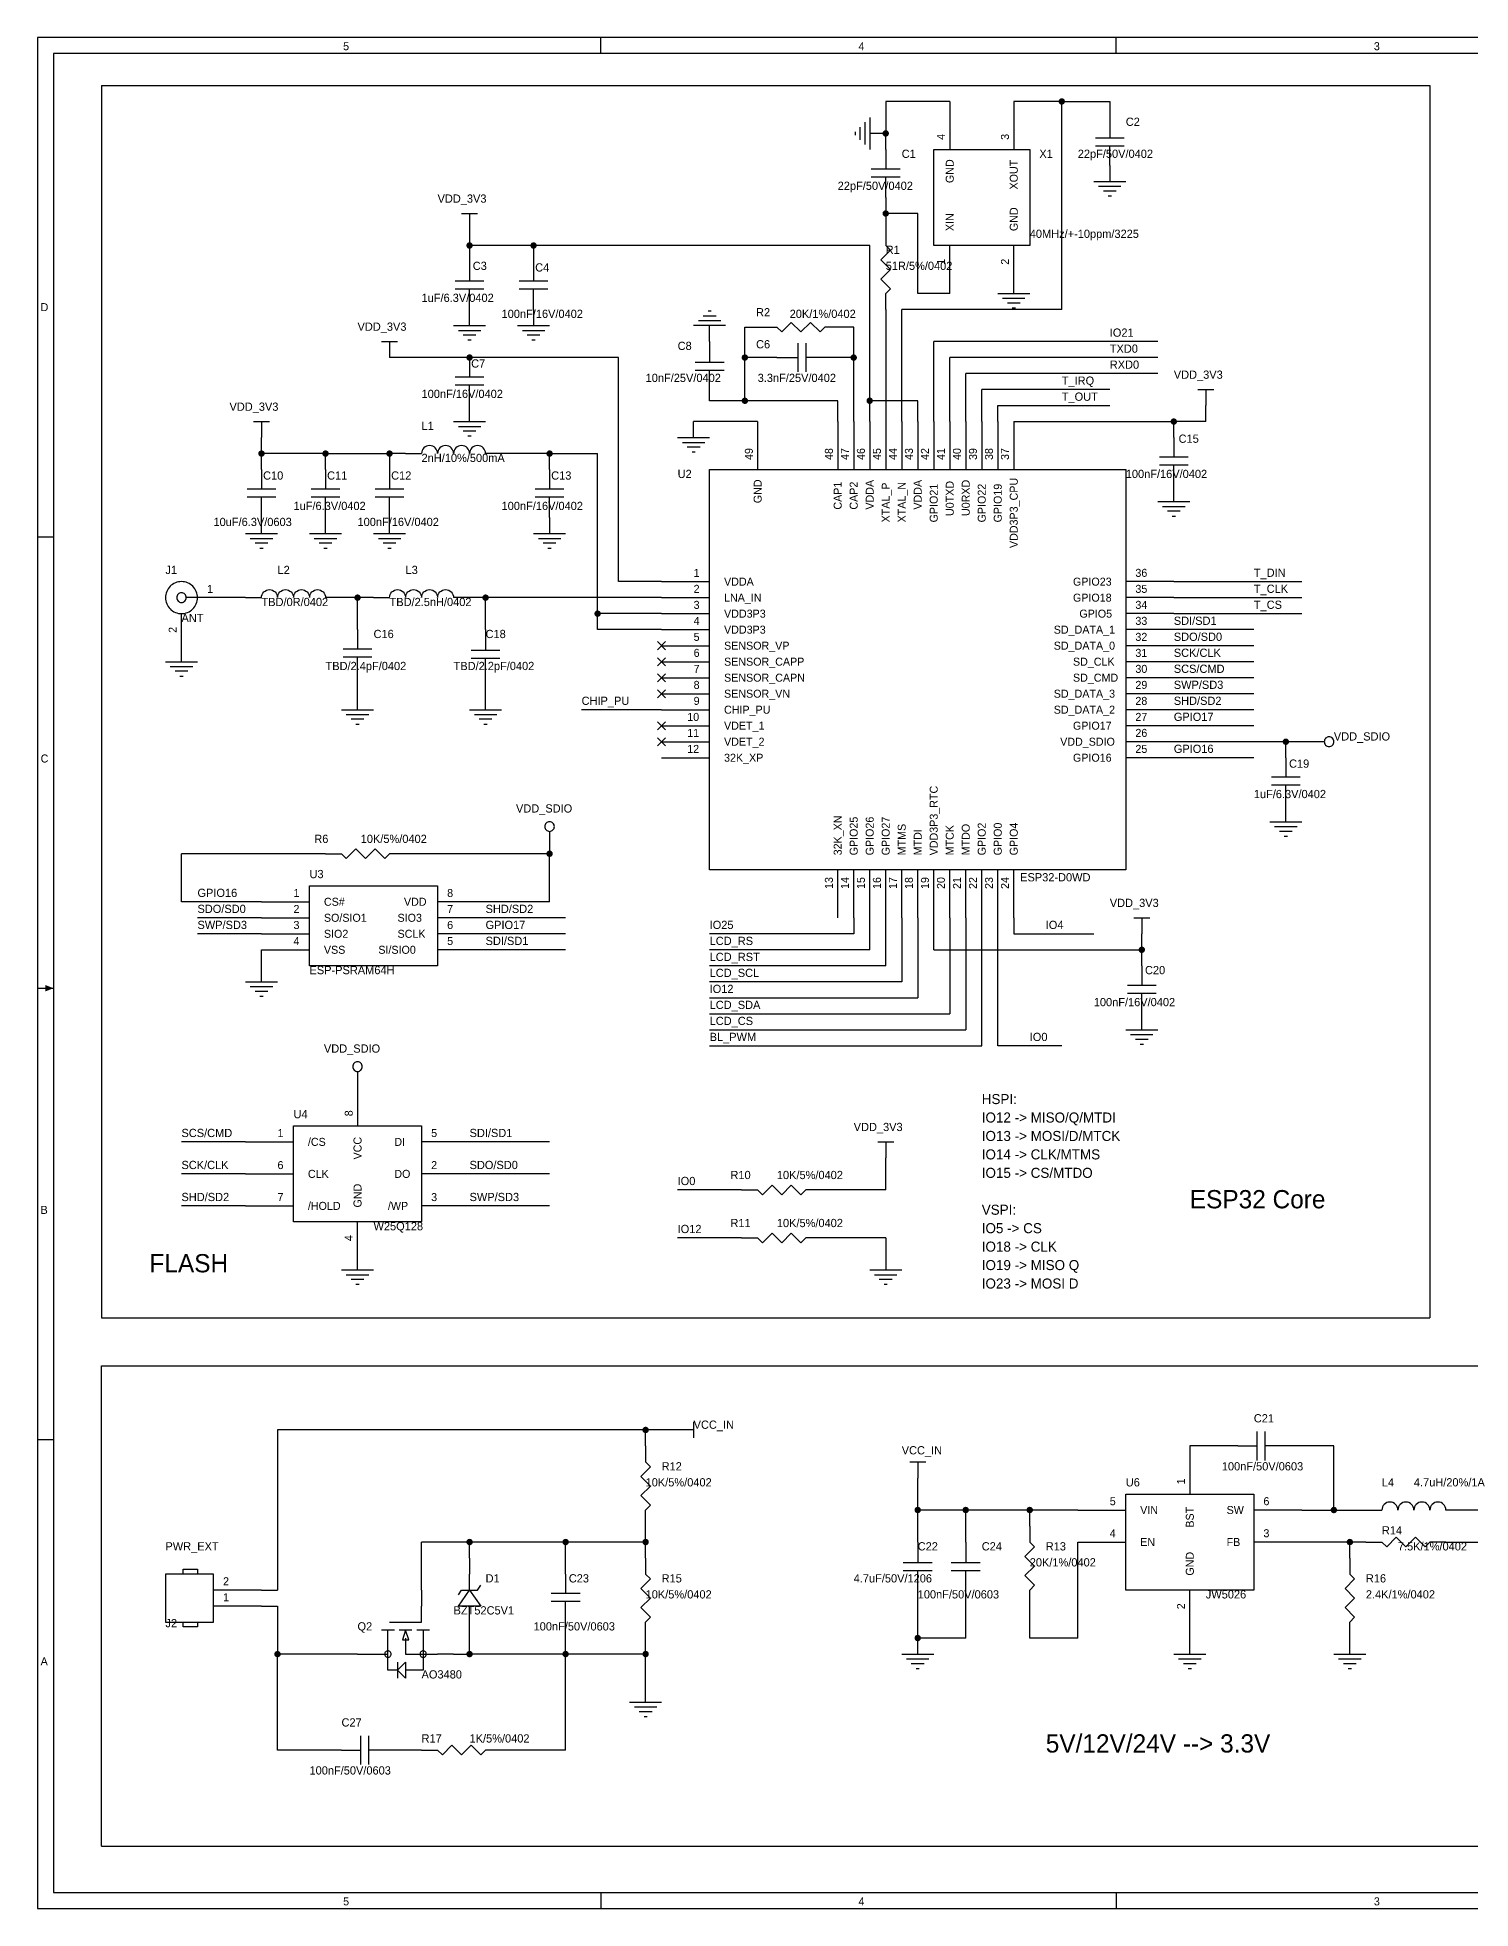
# Model space of a CAD drawing. Extents: x -3 to 417, y 3 to 299.
# Drawn here: x -2.5 to 224.9, y 2.5 to 299.5 of the extents above; entities that cross this region are included whole.
import ezdxf

# ---------------------------------------------------------------- set-up
doc = ezdxf.new("R2010")
doc.units = 0

msp = doc.modelspace()

# ---------------------------------------------------------------- linework, layer by layer
at = {"layer": 'COMMENTS'}
for points in [[(7.62, 291.846), (7.62, 96.266)], [(7.62, 291.846), (218.44, 291.846)], [(218.44, 291.846), (218.44, 96.266)], [(7.62, 96.266), (218.44, 96.266)], [(7.62, 88.646), (271.78, 88.646)], [(7.62, 12.446), (7.62, 88.646)], [(7.62, 12.446), (271.78, 12.446)]]:
    msp.add_lwpolyline(points, dxfattribs=at)
at = {"layer": 'PARTS'}
for p, q in [((142.24, 289.306), (142.24, 281.686)), ((152.4, 289.306), (152.4, 281.686)), ((167.64, 286.766), (167.64, 284.226)), ((132.08, 281.686), (132.08, 279.146)), ((167.64, 279.146), (167.64, 281.686)), ((132.08, 274.066), (132.08, 276.606)), ((132.08, 268.986), (132.08, 266.446)), ((142.24, 258.826), (142.24, 266.446)), ((152.4, 258.826), (152.4, 266.446)), ((66.04, 263.906), (66.04, 261.366)), ((76.2, 263.906), (76.2, 261.366)), ((66.04, 256.286), (66.04, 258.826)), ((76.2, 256.286), (76.2, 258.826)), ((132.08, 256.286), (132.08, 258.826)), ((112.268, 253.492), (114.808, 253.492)), ((124.968, 253.492), (122.428, 253.492)), ((104.14, 251.206), (104.14, 248.666)), ((66.04, 248.666), (66.04, 246.126)), ((114.808, 248.666), (117.348, 248.666)), ((122.428, 248.666), (119.888, 248.666)), ((66.04, 241.046), (66.04, 243.586)), ((104.14, 243.586), (104.14, 246.126)), ((111.76, 238.506), (111.76, 230.886)), ((124.46, 238.506), (124.46, 230.886)), ((127, 238.506), (127, 230.886)), ((129.54, 238.506), (129.54, 230.886)), ((132.08, 238.506), (132.08, 230.886)), ((134.62, 238.506), (134.62, 230.886)), ((137.16, 238.506), (137.16, 230.886)), ((139.7, 238.506), (139.7, 230.886)), ((142.24, 238.506), (142.24, 230.886)), ((144.78, 238.506), (144.78, 230.886)), ((147.32, 238.506), (147.32, 230.886)), ((149.86, 238.506), (149.86, 230.886)), ((152.4, 238.506), (152.4, 230.886)), ((177.8, 235.966), (177.8, 233.426)), ((55.88, 233.426), (58.42, 233.426)), ((71.12, 233.426), (68.58, 233.426)), ((33.02, 230.886), (33.02, 228.346)), ((43.18, 230.886), (43.18, 228.346)), ((53.34, 230.886), (53.34, 228.346)), ((78.74, 230.886), (78.74, 228.346)), ((177.8, 228.346), (177.8, 230.886)), ((33.02, 223.266), (33.02, 225.806)), ((43.18, 223.266), (43.18, 225.806)), ((53.34, 223.266), (53.34, 225.806)), ((78.74, 223.266), (78.74, 225.806)), ((96.52, 213.106), (104.14, 213.106)), ((177.8, 213.106), (170.18, 213.106)), ((20.32, 200.406), (20.32, 208.026)), ((25.4, 210.566), (22.86, 210.566)), ((30.48, 210.566), (33.02, 210.566)), ((45.72, 210.566), (43.18, 210.566)), ((50.8, 210.566), (53.34, 210.566)), ((66.04, 210.566), (63.5, 210.566)), ((96.52, 210.566), (104.14, 210.566)), ((96.52, 208.026), (104.14, 208.026)), ((177.8, 210.566), (170.18, 210.566)), ((177.8, 208.026), (170.18, 208.026)), ((48.26, 205.486), (48.26, 202.946)), ((68.58, 205.486), (68.58, 202.946)), ((96.52, 205.486), (104.14, 205.486)), ((177.8, 205.486), (170.18, 205.486)), ((95.885, 203.581), (97.155, 202.311)), ((97.155, 203.581), (95.885, 202.311)), ((96.52, 202.946), (104.14, 202.946)), ((177.8, 202.946), (170.18, 202.946)), ((48.26, 197.866), (48.26, 200.406)), ((68.58, 197.866), (68.58, 200.406)), ((95.885, 201.041), (97.155, 199.771)), ((97.155, 201.041), (95.885, 199.771)), ((96.52, 200.406), (104.14, 200.406)), ((177.8, 200.406), (170.18, 200.406)), ((95.885, 198.501), (97.155, 197.231)), ((97.155, 198.501), (95.885, 197.231)), ((96.52, 197.866), (104.14, 197.866)), ((177.8, 197.866), (170.18, 197.866)), ((95.885, 195.961), (97.155, 194.691)), ((97.155, 195.961), (95.885, 194.691)), ((96.52, 195.326), (104.14, 195.326)), ((177.8, 195.326), (170.18, 195.326)), ((95.885, 190.881), (97.155, 189.611)), ((97.155, 190.881), (95.885, 189.611)), ((96.52, 192.786), (104.14, 192.786)), ((96.52, 190.246), (104.14, 190.246)), ((177.8, 192.786), (170.18, 192.786)), ((177.8, 190.246), (170.18, 190.246)), ((95.885, 188.341), (97.155, 187.071)), ((97.155, 188.341), (95.885, 187.071)), ((96.52, 187.706), (104.14, 187.706)), ((177.8, 187.706), (170.18, 187.706)), ((96.52, 185.166), (104.14, 185.166)), ((177.8, 185.166), (170.18, 185.166)), ((195.58, 185.166), (195.58, 182.626)), ((195.58, 177.546), (195.58, 180.086)), ((43.18, 169.926), (45.72, 169.926)), ((55.88, 169.926), (53.34, 169.926)), ((124.46, 159.766), (124.46, 167.386)), ((127, 159.766), (127, 167.386)), ((129.54, 159.766), (129.54, 167.386)), ((132.08, 159.766), (132.08, 167.386)), ((134.62, 159.766), (134.62, 167.386)), ((137.16, 159.766), (137.16, 167.386)), ((139.7, 159.766), (139.7, 167.386)), ((142.24, 159.766), (142.24, 167.386)), ((144.78, 159.766), (144.78, 167.386)), ((147.32, 159.766), (147.32, 167.386)), ((149.86, 159.766), (149.86, 167.386)), ((152.4, 159.766), (152.4, 167.386)), ((33.02, 162.306), (40.64, 162.306)), ((68.58, 162.306), (60.96, 162.306)), ((33.02, 159.766), (40.64, 159.766)), ((68.58, 159.766), (60.96, 159.766)), ((33.02, 157.226), (40.64, 157.226)), ((33.02, 154.686), (40.64, 154.686)), ((68.58, 157.226), (60.96, 157.226)), ((68.58, 154.686), (60.96, 154.686)), ((172.72, 152.146), (172.72, 149.606)), ((172.72, 144.526), (172.72, 147.066)), ((48.26, 134.366), (48.26, 126.746)), ((30.48, 124.206), (38.1, 124.206)), ((66.04, 124.206), (58.42, 124.206)), ((30.48, 119.126), (38.1, 119.126)), ((66.04, 119.126), (58.42, 119.126)), ((109.22, 116.586), (111.76, 116.586)), ((121.92, 116.586), (119.38, 116.586)), ((30.48, 114.046), (38.1, 114.046)), ((66.04, 114.046), (58.42, 114.046)), ((48.26, 103.886), (48.26, 111.506)), ((109.22, 108.966), (111.76, 108.966)), ((121.92, 108.966), (119.38, 108.966)), ((93.98, 75.946), (93.98, 73.406)), ((180.34, 75.946), (180.34, 68.326)), ((187.96, 75.946), (190.5, 75.946)), ((195.58, 75.946), (193.04, 75.946)), ((93.98, 63.246), (93.98, 65.786)), ((162.56, 65.786), (170.18, 65.786)), ((198.12, 65.786), (190.5, 65.786)), ((208.28, 65.786), (210.82, 65.786)), ((223.52, 65.786), (220.98, 65.786)), ((154.94, 63.246), (154.94, 60.706)), ((137.16, 60.706), (137.16, 58.166)), ((144.78, 60.706), (144.78, 58.166)), ((162.56, 60.706), (170.18, 60.706)), ((198.12, 60.706), (190.5, 60.706)), ((208.28, 60.706), (210.82, 60.706)), ((220.98, 60.706), (218.44, 60.706)), ((66.04, 58.166), (66.04, 55.626)), ((93.98, 58.166), (93.98, 55.626)), ((205.74, 58.166), (205.74, 55.626)), ((81.28, 55.626), (81.28, 53.086)), ((137.16, 53.086), (137.16, 55.626)), ((144.78, 53.086), (144.78, 55.626)), ((33.02, 53.086), (25.4, 53.086)), ((33.02, 50.546), (25.4, 50.546)), ((58.42, 53.086), (58.42, 50.546)), ((81.28, 48.006), (81.28, 50.546)), ((154.94, 50.546), (154.94, 53.086)), ((180.34, 45.466), (180.34, 53.086)), ((66.04, 45.466), (66.04, 48.006)), ((93.98, 45.466), (93.98, 48.006)), ((205.74, 45.466), (205.74, 48.006)), ((48.26, 42.926), (50.8, 42.926)), ((63.5, 42.926), (60.96, 42.926)), ((45.72, 27.686), (48.26, 27.686)), ((53.34, 27.686), (50.8, 27.686)), ((58.42, 27.686), (60.96, 27.686)), ((71.12, 27.686), (68.58, 27.686))]:
    msp.add_line(p, q, dxfattribs=at)
for points in [[(128.016, 283.21), (128.016, 285.242)], [(128.778, 286.004), (128.778, 282.448)], [(129.54, 286.766), (129.54, 281.686)], [(127.254, 284.48), (127.254, 283.972)], [(169.926, 283.464), (165.354, 283.464)], [(169.926, 282.194), (165.354, 282.194)], [(167.64, 284.226), (167.64, 283.464)], [(167.64, 281.686), (167.64, 282.194)], [(132.08, 279.146), (132.08, 278.638)], [(129.794, 278.638), (134.366, 278.638)], [(129.794, 277.368), (134.366, 277.368)], [(132.08, 276.606), (132.08, 277.368)], [(165.1, 276.606), (170.18, 276.606)], [(165.862, 275.844), (169.418, 275.844)], [(168.656, 275.082), (166.624, 275.082)], [(167.386, 274.32), (167.894, 274.32)], [(64.77, 271.526), (67.31, 271.526)], [(66.04, 271.526), (66.04, 268.986)], [(132.842, 265.684), (131.318, 264.16)], [(132.08, 266.446), (132.842, 265.684)], [(66.04, 261.366), (66.04, 260.858)], [(76.2, 261.366), (76.2, 260.858)], [(131.318, 264.16), (132.842, 262.636)], [(132.842, 262.636), (131.318, 261.112)], [(63.754, 260.858), (68.326, 260.858)], [(63.754, 259.588), (68.326, 259.588)], [(66.04, 258.826), (66.04, 259.588)], [(73.914, 260.858), (78.486, 260.858)], [(73.914, 259.588), (78.486, 259.588)], [(76.2, 258.826), (76.2, 259.588)], [(131.318, 261.112), (132.842, 259.588)], [(132.842, 259.588), (132.08, 258.826)], [(149.86, 258.826), (154.94, 258.826)], [(104.394, 256.032), (103.886, 256.032)], [(150.622, 258.064), (154.178, 258.064)], [(153.416, 257.302), (151.384, 257.302)], [(152.146, 256.54), (152.654, 256.54)], [(63.5, 253.746), (68.58, 253.746)], [(64.262, 252.984), (67.818, 252.984)], [(73.66, 253.746), (78.74, 253.746)], [(74.422, 252.984), (77.978, 252.984)], [(106.68, 253.746), (101.6, 253.746)], [(105.918, 254.508), (102.362, 254.508)], [(103.124, 255.27), (105.156, 255.27)], [(115.57, 252.73), (114.808, 253.492)], [(117.094, 254.254), (115.57, 252.73)], [(118.618, 252.73), (117.094, 254.254)], [(120.142, 254.254), (118.618, 252.73)], [(121.666, 252.73), (120.142, 254.254)], [(122.428, 253.492), (121.666, 252.73)], [(52.07, 251.206), (54.61, 251.206)], [(53.34, 251.206), (53.34, 248.666)], [(67.056, 252.222), (65.024, 252.222)], [(65.786, 251.46), (66.294, 251.46)], [(77.216, 252.222), (75.184, 252.222)], [(75.946, 251.46), (76.454, 251.46)], [(118.11, 250.952), (118.11, 246.38)], [(119.38, 250.952), (119.38, 246.38)], [(106.426, 247.904), (101.854, 247.904)], [(106.426, 246.634), (101.854, 246.634)], [(104.14, 248.666), (104.14, 247.904)], [(104.14, 246.126), (104.14, 246.634)], [(117.348, 248.666), (118.11, 248.666)], [(119.888, 248.666), (119.38, 248.666)], [(63.754, 245.618), (68.326, 245.618)], [(63.754, 244.348), (68.326, 244.348)], [(66.04, 246.126), (66.04, 245.618)], [(66.04, 243.586), (66.04, 244.348)], [(181.61, 243.586), (184.15, 243.586)], [(182.88, 243.586), (182.88, 241.046)], [(31.75, 238.506), (34.29, 238.506)], [(33.02, 238.506), (33.02, 235.966)], [(63.5, 238.506), (68.58, 238.506)], [(64.262, 237.744), (67.818, 237.744)], [(67.056, 236.982), (65.024, 236.982)], [(65.786, 236.22), (66.294, 236.22)], [(99.06, 235.966), (104.14, 235.966)], [(99.822, 235.204), (103.378, 235.204)], [(102.616, 234.442), (100.584, 234.442)], [(101.346, 233.68), (101.854, 233.68)], [(175.514, 232.918), (180.086, 232.918)], [(175.514, 231.648), (180.086, 231.648)], [(177.8, 233.426), (177.8, 232.918)], [(177.8, 230.886), (177.8, 231.648)], [(30.734, 227.838), (35.306, 227.838)], [(30.734, 226.568), (35.306, 226.568)], [(33.02, 228.346), (33.02, 227.838)], [(33.02, 225.806), (33.02, 226.568)], [(40.894, 227.838), (45.466, 227.838)], [(40.894, 226.568), (45.466, 226.568)], [(43.18, 228.346), (43.18, 227.838)], [(43.18, 225.806), (43.18, 226.568)], [(51.054, 227.838), (55.626, 227.838)], [(51.054, 226.568), (55.626, 226.568)], [(53.34, 228.346), (53.34, 227.838)], [(53.34, 225.806), (53.34, 226.568)], [(76.454, 227.838), (81.026, 227.838)], [(76.454, 226.568), (81.026, 226.568)], [(78.74, 228.346), (78.74, 227.838)], [(78.74, 225.806), (78.74, 226.568)], [(175.26, 225.806), (180.34, 225.806)], [(176.022, 225.044), (179.578, 225.044)], [(178.816, 224.282), (176.784, 224.282)], [(177.546, 223.52), (178.054, 223.52)], [(30.48, 220.726), (35.56, 220.726)], [(31.242, 219.964), (34.798, 219.964)], [(40.64, 220.726), (45.72, 220.726)], [(41.402, 219.964), (44.958, 219.964)], [(50.8, 220.726), (55.88, 220.726)], [(51.562, 219.964), (55.118, 219.964)], [(76.2, 220.726), (81.28, 220.726)], [(76.962, 219.964), (80.518, 219.964)], [(34.036, 219.202), (32.004, 219.202)], [(32.766, 218.44), (33.274, 218.44)], [(44.196, 219.202), (42.164, 219.202)], [(42.926, 218.44), (43.434, 218.44)], [(54.356, 219.202), (52.324, 219.202)], [(53.086, 218.44), (53.594, 218.44)], [(79.756, 219.202), (77.724, 219.202)], [(78.486, 218.44), (78.994, 218.44)], [(22.86, 210.566), (21.082, 210.566)], [(45.974, 202.438), (50.546, 202.438)], [(48.26, 202.946), (48.26, 202.438)], [(70.866, 202.184), (66.294, 202.184)], [(68.58, 202.946), (68.58, 202.184)], [(17.78, 200.406), (22.86, 200.406)], [(18.542, 199.644), (22.098, 199.644)], [(45.974, 201.168), (50.546, 201.168)], [(48.26, 200.406), (48.26, 201.168)], [(70.866, 200.914), (66.294, 200.914)], [(68.58, 200.406), (68.58, 200.914)], [(21.336, 198.882), (19.304, 198.882)], [(20.066, 198.12), (20.574, 198.12)], [(45.72, 192.786), (50.8, 192.786)], [(46.482, 192.024), (50.038, 192.024)], [(49.276, 191.262), (47.244, 191.262)], [(48.006, 190.5), (48.514, 190.5)], [(66.04, 192.786), (71.12, 192.786)], [(66.802, 192.024), (70.358, 192.024)], [(69.596, 191.262), (67.564, 191.262)], [(68.326, 190.5), (68.834, 190.5)], [(201.676, 187.706), (200.66, 187.706)], [(193.294, 182.118), (197.866, 182.118)], [(195.58, 182.626), (195.58, 182.118)], [(193.294, 180.848), (197.866, 180.848)], [(195.58, 180.086), (195.58, 180.848)], [(78.74, 173.482), (78.74, 172.466)], [(193.04, 175.006), (198.12, 175.006)], [(193.802, 174.244), (197.358, 174.244)], [(196.596, 173.482), (194.564, 173.482)], [(195.326, 172.72), (195.834, 172.72)], [(46.482, 169.164), (45.72, 169.926)], [(48.006, 170.688), (46.482, 169.164)], [(49.53, 169.164), (48.006, 170.688)], [(51.054, 170.688), (49.53, 169.164)], [(52.578, 169.164), (51.054, 170.688)], [(53.34, 169.926), (52.578, 169.164)], [(171.45, 159.766), (173.99, 159.766)], [(172.72, 159.766), (172.72, 157.226)], [(30.48, 149.606), (35.56, 149.606)], [(31.242, 148.844), (34.798, 148.844)], [(170.434, 149.098), (175.006, 149.098)], [(172.72, 149.606), (172.72, 149.098)], [(34.036, 148.082), (32.004, 148.082)], [(32.766, 147.32), (33.274, 147.32)], [(170.434, 147.828), (175.006, 147.828)], [(172.72, 147.066), (172.72, 147.828)], [(170.18, 141.986), (175.26, 141.986)], [(170.942, 141.224), (174.498, 141.224)], [(173.736, 140.462), (171.704, 140.462)], [(172.466, 139.7), (172.974, 139.7)], [(48.26, 135.382), (48.26, 134.366)], [(130.81, 124.206), (133.35, 124.206)], [(132.08, 124.206), (132.08, 121.666)], [(112.522, 115.824), (111.76, 116.586)], [(114.046, 117.348), (112.522, 115.824)], [(115.57, 115.824), (114.046, 117.348)], [(117.094, 117.348), (115.57, 115.824)], [(118.618, 115.824), (117.094, 117.348)], [(119.38, 116.586), (118.618, 115.824)], [(112.522, 108.204), (111.76, 108.966)], [(114.046, 109.728), (112.522, 108.204)], [(115.57, 108.204), (114.046, 109.728)], [(117.094, 109.728), (115.57, 108.204)], [(118.618, 108.204), (117.094, 109.728)], [(119.38, 108.966), (118.618, 108.204)], [(45.72, 103.886), (50.8, 103.886)], [(46.482, 103.124), (50.038, 103.124)], [(49.276, 102.362), (47.244, 102.362)], [(48.006, 101.6), (48.514, 101.6)], [(129.54, 103.886), (134.62, 103.886)], [(130.302, 103.124), (133.858, 103.124)], [(133.096, 102.362), (131.064, 102.362)], [(131.826, 101.6), (132.334, 101.6)], [(101.6, 78.486), (99.06, 78.486)], [(101.6, 79.756), (101.6, 77.216)], [(191.008, 73.66), (191.008, 78.232)], [(192.278, 73.66), (192.278, 78.232)], [(190.5, 75.946), (191.008, 75.946)], [(193.04, 75.946), (192.278, 75.946)], [(94.742, 72.644), (93.218, 71.12)], [(93.98, 73.406), (94.742, 72.644)], [(135.89, 73.406), (138.43, 73.406)], [(137.16, 73.406), (137.16, 70.866)], [(93.218, 71.12), (94.742, 69.596)], [(94.742, 69.596), (93.218, 68.072)], [(93.218, 68.072), (94.742, 66.548)], [(94.742, 66.548), (93.98, 65.786)], [(155.702, 59.944), (154.178, 58.42)], [(154.94, 60.706), (155.702, 59.944)], [(211.582, 59.944), (210.82, 60.706)], [(213.106, 61.468), (211.582, 59.944)], [(214.63, 59.944), (213.106, 61.468)], [(216.154, 61.468), (214.63, 59.944)], [(217.678, 59.944), (216.154, 61.468)], [(218.44, 60.706), (217.678, 59.944)], [(139.446, 57.404), (134.874, 57.404)], [(137.16, 58.166), (137.16, 57.404)], [(147.066, 57.404), (142.494, 57.404)], [(144.78, 58.166), (144.78, 57.404)], [(154.178, 58.42), (155.702, 56.896)], [(155.702, 56.896), (154.178, 55.372)], [(20.574, 55.626), (20.574, 55.626), (20.574, 56.388), (22.86, 56.388), (22.86, 55.626)], [(66.04, 53.086), (66.04, 55.626)], [(67.31, 53.086), (67.818, 53.848)], [(94.742, 54.864), (93.218, 53.34)], [(93.98, 55.626), (94.742, 54.864)], [(139.446, 56.134), (134.874, 56.134)], [(137.16, 55.626), (137.16, 56.134)], [(147.066, 56.134), (142.494, 56.134)], [(144.78, 55.626), (144.78, 56.134)], [(154.178, 55.372), (155.702, 53.848)], [(155.702, 53.848), (154.94, 53.086)], [(206.502, 54.864), (204.978, 53.34)], [(205.74, 55.626), (206.502, 54.864)], [(58.42, 48.006), (58.42, 50.546)], [(64.262, 52.324), (64.77, 53.086)], [(64.77, 53.086), (67.31, 53.086)], [(66.04, 48.006), (66.04, 50.546)], [(78.994, 52.578), (83.566, 52.578)], [(78.994, 51.308), (83.566, 51.308)], [(81.28, 53.086), (81.28, 52.578)], [(81.28, 50.546), (81.28, 51.308)], [(93.218, 53.34), (94.742, 51.816)], [(94.742, 51.816), (93.218, 50.292)], [(204.978, 53.34), (206.502, 51.816)], [(206.502, 51.816), (204.978, 50.292)], [(22.86, 48.006), (22.86, 48.006), (22.86, 47.244), (20.574, 47.244), (20.574, 48.006)], [(53.34, 48.006), (58.42, 48.006)], [(93.218, 50.292), (94.742, 48.768)], [(94.742, 48.768), (93.98, 48.006)], [(204.978, 50.292), (206.502, 48.768)], [(206.502, 48.768), (205.74, 48.006)], [(54.102, 46.736), (52.07, 46.736)], [(53.086, 40.386), (53.086, 46.736)], [(56.896, 46.736), (54.864, 46.736)], [(55.88, 45.466), (55.88, 42.926)], [(59.69, 46.736), (57.658, 46.736)], [(58.674, 46.736), (58.674, 40.386)], [(50.8, 42.926), (53.086, 42.926)], [(54.61, 41.656), (54.61, 39.116)], [(55.88, 42.926), (60.96, 42.926)], [(134.62, 42.926), (139.7, 42.926)], [(135.382, 42.164), (138.938, 42.164)], [(177.8, 42.926), (182.88, 42.926)], [(178.562, 42.164), (182.118, 42.164)], [(203.2, 42.926), (208.28, 42.926)], [(203.962, 42.164), (207.518, 42.164)], [(54.61, 40.386), (53.086, 40.386)], [(58.674, 40.386), (55.88, 40.386)], [(138.176, 41.402), (136.144, 41.402)], [(136.906, 40.64), (137.414, 40.64)], [(181.356, 41.402), (179.324, 41.402)], [(180.086, 40.64), (180.594, 40.64)], [(206.756, 41.402), (204.724, 41.402)], [(205.486, 40.64), (205.994, 40.64)], [(91.44, 35.306), (96.52, 35.306)], [(92.202, 34.544), (95.758, 34.544)], [(94.996, 33.782), (92.964, 33.782)], [(93.726, 33.02), (94.234, 33.02)], [(48.768, 25.4), (48.768, 29.972)], [(50.038, 25.4), (50.038, 29.972)], [(48.26, 27.686), (48.768, 27.686)], [(50.8, 27.686), (50.038, 27.686)], [(61.722, 26.924), (60.96, 27.686)], [(63.246, 28.448), (61.722, 26.924)], [(64.77, 26.924), (63.246, 28.448)], [(66.294, 28.448), (64.77, 26.924)], [(67.818, 26.924), (66.294, 28.448)], [(68.58, 27.686), (67.818, 26.924)]]:
    msp.add_lwpolyline(points, dxfattribs=at)
for points in [[(139.7, 266.446), (139.7, 281.686), (154.94, 281.686), (154.94, 266.446)], [(104.14, 230.886), (170.18, 230.886), (170.18, 167.386), (104.14, 167.386)], [(40.64, 164.846), (60.96, 164.846), (60.96, 152.146), (40.64, 152.146)], [(38.1, 126.746), (58.42, 126.746), (58.42, 111.506), (38.1, 111.506)], [(170.18, 68.326), (190.5, 68.326), (190.5, 53.086), (170.18, 53.086)], [(17.78, 48.006), (25.4, 48.006), (25.4, 55.626), (17.78, 55.626)], [(66.04, 53.086), (66.04, 53.086), (67.818, 50.546), (64.262, 50.546), (66.04, 53.086)], [(55.88, 46.736), (55.372, 45.212), (56.388, 45.212), (55.88, 46.736)], [(55.88, 41.656), (55.88, 39.116), (54.61, 40.386), (55.88, 41.656)]]:
    msp.add_lwpolyline(points, close=True, dxfattribs=at)
for points in [[(59.69, 234.696, 0.4142), (58.42, 233.426)], [(60.96, 233.426, 0.4142), (59.69, 234.696)], [(62.23, 234.696, 0.4142), (60.96, 233.426)], [(63.5, 233.426, 0.4142), (62.23, 234.696)], [(64.77, 234.696, 0.4142), (63.5, 233.426)], [(66.04, 233.426, 0.4142), (64.77, 234.696)], [(67.31, 234.696, 0.4142), (66.04, 233.426)], [(68.58, 233.426, 0.4142), (67.31, 234.696)], [(33.02, 210.566, -0.4142), (34.29, 211.836)], [(34.29, 211.836, -0.4142), (35.56, 210.566)], [(35.56, 210.566, -0.4142), (36.83, 211.836)], [(36.83, 211.836, -0.4142), (38.1, 210.566)], [(38.1, 210.566, -0.4142), (39.37, 211.836)], [(39.37, 211.836, -0.4142), (40.64, 210.566)], [(40.64, 210.566, -0.4142), (41.91, 211.836)], [(41.91, 211.836, -0.4142), (43.18, 210.566)], [(53.34, 210.566, -0.4142), (54.61, 211.836)], [(54.61, 211.836, -0.4142), (55.88, 210.566)], [(55.88, 210.566, -0.4142), (57.15, 211.836)], [(57.15, 211.836, -0.4142), (58.42, 210.566)], [(58.42, 210.566, -0.4142), (59.69, 211.836)], [(59.69, 211.836, -0.4142), (60.96, 210.566)], [(60.96, 210.566, -0.4142), (62.23, 211.836)], [(62.23, 211.836, -0.4142), (63.5, 210.566)], [(212.09, 67.056, 0.4142), (210.82, 65.786)], [(213.36, 65.786, 0.4142), (212.09, 67.056)], [(214.63, 67.056, 0.4142), (213.36, 65.786)], [(215.9, 65.786, 0.4142), (214.63, 67.056)], [(217.17, 67.056, 0.4142), (215.9, 65.786)], [(218.44, 65.786, 0.4142), (217.17, 67.056)], [(219.71, 67.056, 0.4142), (218.44, 65.786)], [(220.98, 65.786, 0.4142), (219.71, 67.056)]]:
    msp.add_lwpolyline(points, format="xyb", dxfattribs=at)
for points in [[(22.86, 210.566, 0.0985), (22.6667, 211.538, 0.0985), (22.1161, 212.3621, 0.0985), (21.292, 212.9127, 0.0985), (20.32, 213.106, 0.0985), (19.348, 212.9127, 0.0985), (18.5239, 212.3621, 0.0985), (17.9733, 211.538, 0.0985), (17.78, 210.566, 0.0985), (17.9733, 209.594, 0.0985), (18.5239, 208.7699, 0.0985), (19.348, 208.2193, 0.0985), (20.32, 208.026, 0.0985), (21.292, 208.2193, 0.0985), (22.1161, 208.7699, 0.0985), (22.6667, 209.594, 0.0985)], [(21.082, 210.566, 0.0985), (21.024, 210.8576, 0.0985), (20.8588, 211.1048, 0.0985), (20.6116, 211.27, 0.0985), (20.32, 211.328, 0.0985), (20.0284, 211.27, 0.0985), (19.7812, 211.1048, 0.0985), (19.616, 210.8576, 0.0985), (19.558, 210.566, 0.0985), (19.616, 210.2744, 0.0985), (19.7812, 210.0272, 0.0985), (20.0284, 209.862, 0.0985), (20.32, 209.804, 0.0985), (20.6116, 209.862, 0.0985), (20.8588, 210.0272, 0.0985), (21.024, 210.2744, 0.0985)], [(203.2, 187.706, 0.0985), (203.142, 187.9976, 0.0985), (202.9768, 188.2448, 0.0985), (202.7296, 188.41, 0.0985), (202.438, 188.468, 0.0985), (202.1464, 188.41, 0.0985), (201.8992, 188.2448, 0.0985), (201.734, 187.9976, 0.0985), (201.676, 187.706, 0.0985), (201.734, 187.4144, 0.0985), (201.8992, 187.1672, 0.0985), (202.1464, 187.002, 0.0985), (202.438, 186.944, 0.0985), (202.7296, 187.002, 0.0985), (202.9768, 187.1672, 0.0985), (203.142, 187.4144, 0.0985)], [(79.502, 174.244, 0.0985), (79.444, 174.5356, 0.0985), (79.2788, 174.7828, 0.0985), (79.0316, 174.948, 0.0985), (78.74, 175.006, 0.0985), (78.4484, 174.948, 0.0985), (78.2012, 174.7828, 0.0985), (78.036, 174.5356, 0.0985), (77.978, 174.244, 0.0985), (78.036, 173.9524, 0.0985), (78.2012, 173.7052, 0.0985), (78.4484, 173.54, 0.0985), (78.74, 173.482, 0.0985), (79.0316, 173.54, 0.0985), (79.2788, 173.7052, 0.0985), (79.444, 173.9524, 0.0985)], [(49.022, 136.144, 0.0985), (48.964, 136.4356, 0.0985), (48.7988, 136.6828, 0.0985), (48.5516, 136.848, 0.0985), (48.26, 136.906, 0.0985), (47.9684, 136.848, 0.0985), (47.7212, 136.6828, 0.0985), (47.556, 136.4356, 0.0985), (47.498, 136.144, 0.0985), (47.556, 135.8524, 0.0985), (47.7212, 135.6052, 0.0985), (47.9684, 135.44, 0.0985), (48.26, 135.382, 0.0985), (48.5516, 135.44, 0.0985), (48.7988, 135.6052, 0.0985), (48.964, 135.8524, 0.0985)], [(53.594, 42.926, 0.0985), (53.5553, 43.1204, 0.0985), (53.4452, 43.2852, 0.0985), (53.2804, 43.3953, 0.0985), (53.086, 43.434, 0.0985), (52.8916, 43.3953, 0.0985), (52.7268, 43.2852, 0.0985), (52.6167, 43.1204, 0.0985), (52.578, 42.926, 0.0985), (52.6167, 42.7316, 0.0985), (52.7268, 42.5668, 0.0985), (52.8916, 42.4567, 0.0985), (53.086, 42.418, 0.0985), (53.2804, 42.4567, 0.0985), (53.4452, 42.5668, 0.0985), (53.5553, 42.7316, 0.0985)], [(59.182, 42.926, 0.0985), (59.1433, 43.1204, 0.0985), (59.0332, 43.2852, 0.0985), (58.8684, 43.3953, 0.0985), (58.674, 43.434, 0.0985), (58.4796, 43.3953, 0.0985), (58.3148, 43.2852, 0.0985), (58.2047, 43.1204, 0.0985), (58.166, 42.926, 0.0985), (58.2047, 42.7316, 0.0985), (58.3148, 42.5668, 0.0985), (58.4796, 42.4567, 0.0985), (58.674, 42.418, 0.0985), (58.8684, 42.4567, 0.0985), (59.0332, 42.5668, 0.0985), (59.1433, 42.7316, 0.0985)]]:
    msp.add_lwpolyline(points, format="xyb", close=True, dxfattribs=at)
at = {"layer": 'TITLE'}
for points in [[(-2.54, 2.54), (417.322, 2.54), (417.322, 299.466), (-2.54, 299.466)], [(0, 5.08), (414.782, 5.08), (414.782, 296.926), (0, 296.926)]]:
    msp.add_lwpolyline(points, close=True, dxfattribs=at)
for points in [[(86.868, 296.926), (86.868, 299.466)], [(168.656, 296.926), (168.656, 299.466)], [(-2.54, 220.218), (0, 220.218)], [(-2.54, 148.59), (0, 148.59)], [(-2.54, 76.962), (0, 76.962)], [(86.868, 5.08), (86.868, 2.54)], [(168.656, 5.08), (168.656, 2.54)]]:
    msp.add_lwpolyline(points, dxfattribs=at)
msp.add_solid([(0, 148.59), (-1.27, 149.098), (-1.27, 148.082), (-1.27, 148.59)], dxfattribs=at)
msp.add_solid([(0, 148.59), (-1.27, 149.098), (-1.27, 148.082), (-1.27, 148.59)], dxfattribs=at)
msp.add_solid([(0, 148.59), (-1.27, 149.098), (-1.27, 148.082), (-1.27, 148.59)], dxfattribs=at)
at = {"layer": 'WIRE'}
for points in [[(142.24, 289.306), (132.08, 289.306)], [(132.08, 289.306), (132.08, 284.226)], [(160.02, 289.306), (152.4, 289.306)], [(160.02, 256.286), (160.02, 289.306)], [(160.02, 289.306), (167.64, 289.306)], [(167.64, 289.306), (167.64, 286.766)], [(132.08, 284.226), (129.54, 284.226)], [(132.08, 281.686), (132.08, 284.226)], [(167.64, 279.146), (167.64, 276.606)], [(132.08, 274.066), (132.08, 271.526)], [(137.16, 271.526), (132.08, 271.526)], [(132.08, 271.526), (132.08, 268.986)], [(137.16, 258.826), (137.16, 271.526)], [(66.04, 268.986), (66.04, 266.446)], [(76.2, 266.446), (66.04, 266.446)], [(66.04, 266.446), (66.04, 263.906)], [(129.54, 266.446), (76.2, 266.446)], [(76.2, 266.446), (76.2, 263.906)], [(129.54, 241.808), (129.54, 266.446)], [(142.24, 258.826), (137.16, 258.826)], [(66.04, 253.746), (66.04, 256.286)], [(76.2, 256.286), (76.2, 253.746)], [(132.08, 256.286), (132.08, 238.506)], [(134.62, 238.506), (134.62, 256.286)], [(160.02, 256.286), (134.62, 256.286)], [(104.14, 251.206), (104.14, 253.746)], [(109.728, 253.492), (112.268, 253.492)], [(109.728, 248.666), (109.728, 253.492)], [(127, 253.492), (124.968, 253.492)], [(127, 248.666), (127, 253.492)], [(139.7, 238.506), (139.7, 251.206)], [(175.26, 251.206), (139.7, 251.206)], [(66.04, 248.666), (53.34, 248.666)], [(89.662, 248.666), (66.04, 248.666)], [(89.662, 213.106), (89.662, 248.666)], [(109.728, 241.808), (109.728, 248.666)], [(114.808, 248.666), (109.728, 248.666)], [(127, 248.666), (122.428, 248.666)], [(127, 238.506), (127, 248.666)], [(142.24, 238.506), (142.24, 248.666)], [(175.26, 248.666), (142.24, 248.666)], [(104.14, 241.808), (104.14, 243.586)], [(144.78, 238.506), (144.78, 246.126)], [(175.26, 246.126), (144.78, 246.126)], [(167.64, 243.586), (147.32, 243.586)], [(147.32, 238.506), (147.32, 243.586)], [(66.04, 238.506), (66.04, 241.046)], [(109.728, 241.808), (104.14, 241.808)], [(124.46, 241.808), (109.728, 241.808)], [(124.46, 238.506), (124.46, 241.808)], [(137.16, 241.808), (129.54, 241.808)], [(129.54, 238.506), (129.54, 241.808)], [(137.16, 238.506), (137.16, 241.808)], [(149.86, 241.046), (167.64, 241.046)], [(149.86, 238.506), (149.86, 241.046)], [(182.88, 238.506), (182.88, 241.046)], [(111.76, 238.506), (101.6, 238.506)], [(101.6, 235.966), (101.6, 238.506)], [(152.4, 238.506), (177.8, 238.506)], [(177.8, 235.966), (177.8, 238.506)], [(182.88, 238.506), (177.8, 238.506)], [(33.02, 233.426), (33.02, 235.966)], [(43.18, 233.426), (33.02, 233.426)], [(33.02, 230.886), (33.02, 233.426)], [(43.18, 233.426), (53.34, 233.426)], [(43.18, 230.886), (43.18, 233.426)], [(55.88, 233.426), (53.34, 233.426)], [(53.34, 233.426), (53.34, 230.886)], [(78.74, 233.426), (71.12, 233.426)], [(78.74, 230.886), (78.74, 233.426)], [(78.74, 233.426), (86.36, 233.426)], [(86.36, 208.026), (86.36, 233.426)], [(177.8, 225.806), (177.8, 228.346)], [(33.02, 220.726), (33.02, 223.266)], [(43.18, 220.726), (43.18, 223.266)], [(53.34, 220.726), (53.34, 223.266)], [(78.74, 223.266), (78.74, 220.726)], [(96.52, 213.106), (89.662, 213.106)], [(177.8, 213.106), (198.12, 213.106)], [(30.48, 210.566), (25.4, 210.566)], [(48.26, 210.566), (45.72, 210.566)], [(48.26, 205.486), (48.26, 210.566)], [(50.8, 210.566), (48.26, 210.566)], [(68.58, 210.566), (66.04, 210.566)], [(68.58, 205.486), (68.58, 210.566)], [(96.52, 210.566), (68.58, 210.566)], [(86.36, 205.486), (86.36, 208.026)], [(96.52, 208.026), (86.36, 208.026)], [(177.8, 210.566), (198.12, 210.566)], [(177.8, 208.026), (198.12, 208.026)], [(96.52, 205.486), (86.36, 205.486)], [(190.5, 205.486), (177.8, 205.486)], [(190.5, 202.946), (177.8, 202.946)], [(190.5, 200.406), (177.8, 200.406)], [(48.26, 192.786), (48.26, 197.866)], [(68.58, 192.786), (68.58, 197.866)], [(190.5, 197.866), (177.8, 197.866)], [(190.5, 195.326), (177.8, 195.326)], [(96.52, 192.786), (83.82, 192.786)], [(190.5, 192.786), (177.8, 192.786)], [(190.5, 190.246), (177.8, 190.246)], [(195.58, 187.706), (177.8, 187.706)], [(195.58, 185.166), (195.58, 187.706)], [(200.66, 187.706), (195.58, 187.706)], [(190.5, 185.166), (177.8, 185.166)], [(195.58, 175.006), (195.58, 177.546)], [(78.74, 172.466), (78.74, 169.926)], [(43.18, 169.926), (20.32, 169.926)], [(20.32, 162.306), (20.32, 169.926)], [(78.74, 169.926), (55.88, 169.926)], [(78.74, 162.306), (78.74, 169.926)], [(33.02, 162.306), (20.32, 162.306)], [(78.74, 162.306), (68.58, 162.306)], [(33.02, 159.766), (22.86, 159.766)], [(81.28, 159.766), (68.58, 159.766)], [(127, 159.766), (127, 157.226)], [(129.54, 154.686), (129.54, 159.766)], [(132.08, 152.146), (132.08, 159.766)], [(134.62, 159.766), (134.62, 149.606)], [(137.16, 159.766), (137.16, 147.066)], [(139.7, 154.686), (139.7, 159.766)], [(142.24, 159.766), (142.24, 144.526)], [(144.78, 159.766), (144.78, 141.986)], [(147.32, 139.446), (147.32, 159.766)], [(149.86, 139.446), (149.86, 159.766)], [(152.4, 159.766), (152.4, 157.226)], [(33.02, 157.226), (22.86, 157.226)], [(33.02, 149.606), (33.02, 154.686)], [(81.28, 157.226), (68.58, 157.226)], [(81.28, 154.686), (68.58, 154.686)], [(127, 157.226), (104.14, 157.226)], [(129.54, 154.686), (104.14, 154.686)], [(139.7, 154.686), (172.72, 154.686)], [(152.4, 157.226), (165.1, 157.226)], [(172.72, 154.686), (172.72, 157.226)], [(172.72, 152.146), (172.72, 154.686)], [(132.08, 152.146), (104.14, 152.146)], [(134.62, 149.606), (104.14, 149.606)], [(104.14, 147.066), (137.16, 147.066)], [(104.14, 144.526), (142.24, 144.526)], [(172.72, 141.986), (172.72, 144.526)], [(104.14, 141.986), (144.78, 141.986)], [(104.14, 139.446), (147.32, 139.446)], [(160.02, 139.446), (149.86, 139.446)], [(30.48, 124.206), (20.32, 124.206)], [(78.74, 124.206), (66.04, 124.206)], [(30.48, 119.126), (20.32, 119.126)], [(78.74, 119.126), (66.04, 119.126)], [(132.08, 116.586), (132.08, 121.666)], [(109.22, 116.586), (99.06, 116.586)], [(132.08, 116.586), (121.92, 116.586)], [(30.48, 114.046), (20.32, 114.046)], [(78.74, 114.046), (66.04, 114.046)], [(109.22, 108.966), (99.06, 108.966)], [(132.08, 108.966), (121.92, 108.966)], [(132.08, 108.966), (132.08, 103.886)], [(93.98, 78.486), (35.56, 78.486)], [(35.56, 78.486), (35.56, 53.086)], [(93.98, 75.946), (93.98, 78.486)], [(99.06, 78.486), (93.98, 78.486)], [(187.96, 75.946), (180.34, 75.946)], [(203.2, 75.946), (195.58, 75.946)], [(203.2, 65.786), (203.2, 75.946)], [(137.16, 65.786), (137.16, 70.866)], [(137.16, 60.706), (137.16, 65.786)], [(144.78, 65.786), (137.16, 65.786)], [(144.78, 60.706), (144.78, 65.786)], [(154.94, 65.786), (144.78, 65.786)], [(154.94, 63.246), (154.94, 65.786)], [(162.56, 65.786), (154.94, 65.786)], [(198.12, 65.786), (203.2, 65.786)], [(203.2, 65.786), (208.28, 65.786)], [(226.06, 65.786), (223.52, 65.786)], [(93.98, 60.706), (93.98, 63.246)], [(58.42, 53.086), (58.42, 60.706)], [(66.04, 60.706), (58.42, 60.706)], [(81.28, 60.706), (66.04, 60.706)], [(66.04, 58.166), (66.04, 60.706)], [(81.28, 55.626), (81.28, 60.706)], [(93.98, 60.706), (81.28, 60.706)], [(93.98, 58.166), (93.98, 60.706)], [(162.56, 45.466), (162.56, 60.706)], [(205.74, 60.706), (198.12, 60.706)], [(205.74, 58.166), (205.74, 60.706)], [(208.28, 60.706), (205.74, 60.706)], [(220.98, 60.706), (226.06, 60.706)], [(33.02, 53.086), (35.56, 53.086)], [(33.02, 50.546), (35.56, 50.546)], [(35.56, 50.546), (35.56, 42.926)], [(137.16, 45.466), (137.16, 53.086)], [(144.78, 45.466), (144.78, 53.086)], [(154.94, 45.466), (154.94, 50.546)], [(81.28, 42.926), (81.28, 48.006)], [(66.04, 42.926), (66.04, 45.466)], [(93.98, 42.926), (93.98, 45.466)], [(137.16, 42.926), (137.16, 45.466)], [(144.78, 45.466), (137.16, 45.466)], [(162.56, 45.466), (154.94, 45.466)], [(180.34, 42.926), (180.34, 45.466)], [(205.74, 42.926), (205.74, 45.466)], [(35.56, 27.686), (35.56, 42.926)], [(48.26, 42.926), (35.56, 42.926)], [(63.5, 42.926), (66.04, 42.926)], [(81.28, 42.926), (66.04, 42.926)], [(93.98, 42.926), (81.28, 42.926)], [(81.28, 27.686), (81.28, 42.926)], [(93.98, 35.306), (93.98, 42.926)], [(45.72, 27.686), (35.56, 27.686)], [(58.42, 27.686), (53.34, 27.686)], [(81.28, 27.686), (71.12, 27.686)]]:
    msp.add_lwpolyline(points, dxfattribs=at)
at = {"layer": 'WIRE', "const_width": 0.508}
for points in [[(159.766, 289.306, 1), (160.274, 289.306, 1)], [(131.826, 284.226, 1), (132.334, 284.226, 1)], [(131.826, 271.526, 1), (132.334, 271.526, 1)], [(65.786, 266.446, 1), (66.294, 266.446, 1)], [(75.946, 266.446, 1), (76.454, 266.446, 1)], [(65.786, 248.666, 1), (66.294, 248.666, 1)], [(109.474, 248.666, 1), (109.982, 248.666, 1)], [(126.746, 248.666, 1), (127.254, 248.666, 1)], [(109.474, 241.808, 1), (109.982, 241.808, 1)], [(129.286, 241.808, 1), (129.794, 241.808, 1)], [(177.546, 238.506, 1), (178.054, 238.506, 1)], [(32.766, 233.426, 1), (33.274, 233.426, 1)], [(42.926, 233.426, 1), (43.434, 233.426, 1)], [(53.086, 233.426, 1), (53.594, 233.426, 1)], [(78.486, 233.426, 1), (78.994, 233.426, 1)], [(48.006, 210.566, 1), (48.514, 210.566, 1)], [(68.326, 210.566, 1), (68.834, 210.566, 1)], [(86.106, 208.026, 1), (86.614, 208.026, 1)], [(195.326, 187.706, 1), (195.834, 187.706, 1)], [(78.486, 169.926, 1), (78.994, 169.926, 1)], [(172.466, 154.686, 1), (172.974, 154.686, 1)], [(93.726, 78.486, 1), (94.234, 78.486, 1)], [(136.906, 65.786, 1), (137.414, 65.786, 1)], [(144.526, 65.786, 1), (145.034, 65.786, 1)], [(154.686, 65.786, 1), (155.194, 65.786, 1)], [(202.946, 65.786, 1), (203.454, 65.786, 1)], [(65.786, 60.706, 1), (66.294, 60.706, 1)], [(81.026, 60.706, 1), (81.534, 60.706, 1)], [(93.726, 60.706, 1), (94.234, 60.706, 1)], [(205.486, 60.706, 1), (205.994, 60.706, 1)], [(136.906, 45.466, 1), (137.414, 45.466, 1)], [(35.306, 42.926, 1), (35.814, 42.926, 1)], [(65.786, 42.926, 1), (66.294, 42.926, 1)], [(81.026, 42.926, 1), (81.534, 42.926, 1)], [(93.726, 42.926, 1), (94.234, 42.926, 1)]]:
    msp.add_lwpolyline(points, format="xyb", close=True, dxfattribs=at)

# ---------------------------------------------------------------- texts
at = {"layer": 'COMMENTS'}
for s, height, p in [('HSPI:', 1.5955, (147.32, 130.2005)), ('IO12 -> MISO/Q/MTDI', 1.5955, (147.32, 127.2734)), ('IO13 -> MOSI/D/MTCK', 1.5955, (147.32, 124.3464)), ('IO14 -> CLK/MTMS', 1.5955, (147.32, 121.4193)), ('IO15 -> CS/MTDO', 1.5955, (147.32, 118.4923)), ('ESP32 Core', 2.8965, (180.34, 113.6595)), ('VSPI:', 1.5955, (147.32, 112.6382)), ('IO5 -> CS', 1.5955, (147.32, 109.7111)), ('IO18 -> CLK', 1.5955, (147.32, 106.7841)), ('FLASH', 2.8965, (15.24, 103.4995)), ('IO19 -> MISO Q', 1.5955, (147.32, 103.8571)), ('IO23 -> MOSI D', 1.5955, (147.32, 100.93)), ('5V/12V/24V --> 3.3V', 2.8965, (157.48, 27.2995))]:
    msp.add_text(s, height=height, dxfattribs=at).set_placement(p)
at = {"layer": 'PARTS'}
for s, p in [('4', (141.478, 283.21)), ('3', (151.638, 283.21)), ('GND', (142.875, 276.352)), ('XOUT', (153.035, 275.336)), ('XIN', (142.875, 268.732)), ('GND', (153.035, 268.732)), ('1', (141.478, 263.398)), ('2', (151.638, 263.398)), ('49', (110.998, 232.41)), ('48', (123.698, 232.41)), ('47', (126.238, 232.41)), ('46', (128.778, 232.41)), ('45', (131.318, 232.41)), ('44', (133.858, 232.41)), ('43', (136.398, 232.41)), ('42', (138.938, 232.41)), ('41', (141.478, 232.41)), ('40', (144.018, 232.41)), ('39', (146.558, 232.41)), ('38', (149.098, 232.41)), ('37', (151.638, 232.41)), ('GND', (112.395, 225.552)), ('CAP1', (125.095, 224.536)), ('CAP2', (127.635, 224.536)), ('VDDA', (130.175, 224.536)), ('XTAL_P', (132.715, 222.504)), ('XTAL_N', (135.255, 222.504)), ('VDDA', (137.795, 224.536)), ('U0TXD', (142.875, 223.52)), ('U0RXD', (145.415, 223.52)), ('VDD3P3_CPU', (153.035, 218.44)), ('GPIO21', (140.335, 222.504)), ('GPIO22', (147.955, 222.504)), ('GPIO19', (150.495, 222.504)), ('2', (19.558, 204.978)), ('VDD3P3_RTC', (140.335, 169.672)), ('32K_XN', (125.095, 169.672)), ('GPIO25', (127.635, 169.672)), ('GPIO26', (130.175, 169.672)), ('GPIO27', (132.715, 169.672)), ('MTMS', (135.255, 169.672)), ('MTDI', (137.795, 169.672)), ('MTCK', (142.875, 169.672)), ('MTDO', (145.415, 169.672)), ('GPIO2', (147.955, 169.672)), ('GPIO0', (150.495, 169.672)), ('GPIO4', (153.035, 169.672)), ('13', (123.698, 164.338)), ('14', (126.238, 164.338)), ('15', (128.778, 164.338)), ('16', (131.318, 164.338)), ('17', (133.858, 164.338)), ('18', (136.398, 164.338)), ('19', (138.938, 164.338)), ('20', (141.478, 164.338)), ('21', (144.018, 164.338)), ('22', (146.558, 164.338)), ('23', (149.098, 164.338)), ('24', (151.638, 164.338)), ('8', (47.498, 128.27)), ('VCC', (48.895, 121.412)), ('GND', (48.895, 113.792)), ('4', (47.498, 108.458)), ('1', (179.578, 69.85)), ('BST', (180.975, 62.992)), ('GND', (180.975, 55.372)), ('2', (179.578, 50.038))]:
    msp.add_text(s, height=1.27, rotation=90, dxfattribs=at).set_placement(p)
for s, p in [('1', (101.6, 213.868)), ('36', (171.704, 213.868)), ('1', (24.384, 211.328)), ('2', (101.6, 211.328)), ('VDDA', (106.426, 212.471)), ('LNA_IN', (106.426, 209.931)), ('GPIO23', (161.798, 212.471)), ('GPIO18', (161.798, 209.931)), ('35', (171.704, 211.328)), ('3', (101.6, 208.788)), ('VDD3P3', (106.426, 207.391)), ('GPIO5', (162.814, 207.391)), ('34', (171.704, 208.788)), ('4', (101.6, 206.248)), ('5', (101.6, 203.708)), ('VDD3P3', (106.426, 204.851)), ('SD_DATA_1', (158.75, 204.851)), ('33', (171.704, 206.248)), ('32', (171.704, 203.708)), ('6', (101.6, 201.168)), ('SENSOR_VP', (106.426, 202.311)), ('SD_DATA_0', (158.75, 202.311)), ('31', (171.704, 201.168)), ('7', (101.6, 198.628)), ('SENSOR_CAPP', (106.426, 199.771)), ('SD_CLK', (161.798, 199.771)), ('30', (171.704, 198.628)), ('8', (101.6, 196.088)), ('SENSOR_CAPN', (106.426, 197.231)), ('SENSOR_VN', (106.426, 194.691)), ('SD_DATA_3', (158.75, 194.691)), ('SD_CMD', (161.798, 197.231)), ('29', (171.704, 196.088)), ('9', (101.6, 193.548)), ('CHIP_PU', (106.426, 192.151)), ('SD_DATA_2', (158.75, 192.151)), ('28', (171.704, 193.548)), ('10', (100.584, 191.008)), ('VDET_1', (106.426, 189.611)), ('GPIO17', (161.798, 189.611)), ('27', (171.704, 191.008)), ('11', (100.584, 188.468)), ('12', (100.584, 185.928)), ('VDET_2', (106.426, 187.071)), ('VDD_SDIO', (159.766, 187.071)), ('26', (171.704, 188.468)), ('25', (171.704, 185.928)), ('32K_XP', (106.426, 184.531)), ('GPIO16', (161.798, 184.531)), ('1', (38.1, 163.068)), ('8', (62.484, 163.068)), ('2', (38.1, 160.528)), ('SO/SIO1', (42.926, 159.131)), ('CS#', (42.926, 161.671)), ('SIO3', (54.61, 159.131)), ('VDD', (55.626, 161.671)), ('7', (62.484, 160.528)), ('3', (38.1, 157.988)), ('SIO2', (42.926, 156.591)), ('SCLK', (54.61, 156.591)), ('6', (62.484, 157.988)), ('4', (38.1, 155.448)), ('VSS', (42.926, 154.051)), ('SI/SIO0', (51.562, 154.051)), ('5', (62.484, 155.448)), ('1', (35.56, 124.968)), ('/CS', (40.386, 123.571)), ('DI', (54.102, 123.571)), ('5', (59.944, 124.968)), ('6', (35.56, 119.888)), ('CLK', (40.386, 118.491)), ('DO', (54.102, 118.491)), ('2', (59.944, 119.888)), ('7', (35.56, 114.808)), ('3', (59.944, 114.808)), ('/HOLD', (40.386, 113.411)), ('/WP', (53.086, 113.411)), ('5', (167.64, 66.548)), ('VIN', (172.466, 65.151)), ('SW', (186.182, 65.151)), ('6', (192.024, 66.548)), ('4', (167.64, 61.468)), ('3', (192.024, 61.468)), ('EN', (172.466, 60.071)), ('FB', (186.182, 60.071)), ('2', (26.924, 53.848)), ('1', (26.924, 51.308))]:
    msp.add_text(s, height=1.27, dxfattribs=at).set_placement(p)
at = {"layer": 'PARTTEXT'}
for s, p in [('C2', (170.18, 285.4303)), ('C1', (134.62, 280.3503)), ('X1', (156.464, 280.3503)), ('22pF/50V/0402', (162.56, 280.3503)), ('22pF/50V/0402', (124.46, 275.2703)), ('VDD_3V3', (60.96, 273.2383)), ('40MHz/+-10ppm/3225', (154.94, 267.6503)), ('R1', (132.08, 265.1103)), ('C3', (66.548, 262.5703)), ('C4', (76.454, 262.3163)), ('51R/5%/0402', (132.08, 262.5703)), ('1uF/6.3V/0402', (58.42, 257.4903)), ('100nF/16V/0402', (71.12, 254.9503)), ('R2', (111.506, 255.2043)), ('20K/1%/0402', (116.84, 254.9503)), ('VDD_3V3', (48.26, 252.9183)), ('C8', (99.06, 249.8703)), ('C6', (111.506, 250.1243)), ('C7', (66.294, 247.0763)), ('VDD_3V3', (177.8, 245.2983)), ('100nF/16V/0402', (58.42, 242.2503)), ('10nF/25V/0402', (93.98, 244.7903)), ('3.3nF/25V/0402', (111.76, 244.7903)), ('VDD_3V3', (27.94, 240.2183)), ('L1', (58.42, 237.1703)), ('C15', (178.562, 235.1383)), ('2nH/10%/500mA', (58.42, 232.0903)), ('C10', (33.274, 229.2963)), ('C11', (43.434, 229.2963)), ('C12', (53.594, 229.2963)), ('C13', (78.994, 229.2963)), ('U2', (99.06, 229.5503)), ('100nF/16V/0402', (170.18, 229.5503)), ('1uF/6.3V/0402', (38.1, 224.4703)), ('100nF/16V/0402', (71.12, 224.4703)), ('10uF/6.3V/0603', (25.4, 221.9303)), ('100nF/16V/0402', (48.26, 221.9303)), ('J1', (17.78, 214.3103)), ('L2', (35.56, 214.3103)), ('L3', (55.88, 214.3103)), ('ANT', (20.32, 206.6903)), ('TBD/0R/0402', (33.02, 209.2303)), ('TBD/2.5nH/0402', (53.34, 209.2303)), ('C16', (50.8, 204.1503)), ('C18', (68.58, 204.1503)), ('TBD/2.4pF/0402', (43.18, 199.0703)), ('TBD/2.2pF/0402', (63.5, 199.0703)), ('VDD_SDIO', (203.2, 187.8943)), ('C19', (196.088, 183.5763)), ('1uF/6.3V/0402', (190.5, 178.7503)), ('VDD_SDIO', (73.406, 176.4643)), ('R6', (41.402, 171.6383)), ('10K/5%/0402', (48.768, 171.6383)), ('U3', (40.64, 166.0503)), ('ESP32-D0WD', (153.416, 165.5423)), ('VDD_3V3', (167.64, 161.4783)), ('ESP-PSRAM64H', (40.64, 150.8103)), ('C20', (173.228, 150.8103)), ('100nF/16V/0402', (165.1, 145.7303)), ('VDD_SDIO', (42.926, 138.3643)), ('U4', (38.1, 127.9503)), ('VDD_3V3', (127, 125.9183)), ('R10', (107.442, 118.2983)), ('10K/5%/0402', (114.808, 118.2983)), ('W25Q128', (50.8, 110.1703)), ('R11', (107.442, 110.6783)), ('10K/5%/0402', (114.808, 110.6783)), ('C21', (190.5, 79.6903)), ('VCC_IN', (101.6, 78.6743)), ('VCC_IN', (134.62, 74.6103)), ('R12', (96.52, 72.0703)), ('100nF/50V/0603', (185.42, 72.0703)), ('10K/5%/0402', (93.98, 69.5303)), ('U6', (170.18, 69.5303)), ('L4', (210.82, 69.5303)), ('4.7uH/20%/1A', (215.9, 69.5303)), ('R14', (210.82, 61.9103)), ('PWR_EXT', (17.78, 59.3703)), ('C22', (137.16, 59.3703)), ('C24', (147.32, 59.3703)), ('R13', (157.48, 59.3703)), ('7.5K/1%/0402', (213.36, 59.3703)), ('20K/1%/0402', (154.94, 56.8303)), ('D1', (68.58, 54.2903)), ('C23', (81.788, 54.2903)), ('R15', (96.52, 54.2903)), ('4.7uF/50V/1206', (127, 54.2903)), ('R16', (208.28, 54.2903)), ('BZT52C5V1', (63.5, 49.2103)), ('10K/5%/0402', (93.98, 51.7503)), ('100nF/50V/0603', (137.16, 51.7503)), ('JW5026', (182.88, 51.7503)), ('2.4K/1%/0402', (208.28, 51.7503)), ('J2', (17.78, 47.1783)), ('Q2', (48.26, 46.6703)), ('100nF/50V/0603', (76.2, 46.6703)), ('AO3480', (58.42, 39.0503)), ('C27', (45.72, 31.4303)), ('R17', (58.42, 28.8903)), ('1K/5%/0402', (66.04, 28.8903)), ('100nF/50V/0603', (40.64, 23.8103))]:
    msp.add_text(s, height=1.3057, dxfattribs=at).set_placement(p)
at = {"layer": 'TITLE'}
for s, p in [('5', (45.974, 297.434)), ('4', (127.762, 297.434)), ('3', (209.55, 297.434)), ('D', (-2.032, 256.032)), ('C', (-2.032, 184.404)), ('B', (-2.032, 112.776)), ('A', (-2.032, 41.148)), ('5', (45.974, 3.048)), ('4', (127.762, 3.048)), ('3', (209.55, 3.048))]:
    msp.add_text(s, height=1.27, dxfattribs=at).set_placement(p)
at = {"layer": 'WIRETEXT'}
for s, p in [('IO21', (167.64, 251.968)), ('TXD0', (167.64, 249.428)), ('RXD0', (167.64, 246.888)), ('T_IRQ', (160.02, 244.348)), ('T_OUT', (160.02, 241.808)), ('T_DIN', (190.5, 213.868)), ('T_CLK', (190.5, 211.328)), ('T_CS', (190.5, 208.788)), ('SDI/SD1', (177.8, 206.248)), ('SDO/SD0', (177.8, 203.708)), ('SCK/CLK', (177.8, 201.168)), ('SCS/CMD', (177.8, 198.628)), ('SWP/SD3', (177.8, 196.088)), ('CHIP_PU', (83.82, 193.548)), ('SHD/SD2', (177.8, 193.548)), ('GPIO17', (177.8, 191.008)), ('GPIO16', (177.8, 185.928)), ('GPIO16', (22.86, 163.068)), ('SDO/SD0', (22.86, 160.528)), ('SHD/SD2', (68.58, 160.528)), ('SWP/SD3', (22.86, 157.988)), ('GPIO17', (68.58, 157.988)), ('IO25', (104.14, 157.988)), ('IO4', (157.48, 157.988)), ('SDI/SD1', (68.58, 155.448)), ('LCD_RS', (104.14, 155.448)), ('LCD_RST', (104.14, 152.908)), ('LCD_SCL', (104.14, 150.368)), ('IO12', (104.14, 147.828)), ('LCD_SDA', (104.14, 145.288)), ('LCD_CS', (104.14, 142.748)), ('BL_PWM', (104.14, 140.208)), ('IO0', (154.94, 140.208)), ('SCS/CMD', (20.32, 124.968)), ('SDI/SD1', (66.04, 124.968)), ('SCK/CLK', (20.32, 119.888)), ('SDO/SD0', (66.04, 119.888)), ('SHD/SD2', (20.32, 114.808)), ('SWP/SD3', (66.04, 114.808)), ('IO0', (99.06, 117.348)), ('IO12', (99.06, 109.728))]:
    msp.add_text(s, height=1.3057, dxfattribs=at).set_placement(p)

doc.saveas('drawing.dxf')
